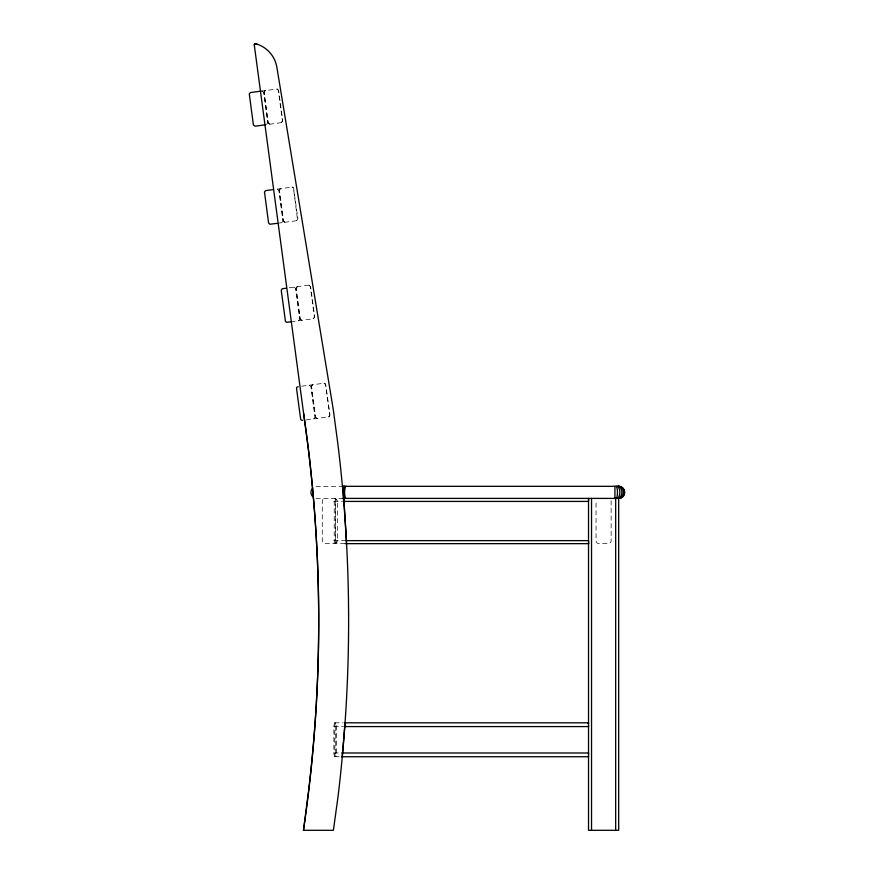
<?xml version="1.0" encoding="UTF-8"?>
<svg xmlns="http://www.w3.org/2000/svg" width="874" height="874" viewBox="0 0 874 874"><rect width="100%" height="100%" fill="white"/><g stroke="black" fill="none" stroke-linecap="round" stroke-linejoin="round"><path stroke-width="0.66" stroke-dasharray="4.37 3.28" d="M334.207 543.65L334.207 498.399M337.353 540.635L335.365 543.442L335.365 498.606L337.353 501.414L337.353 540.635A3.015 3.015 0 0 1 334.338 543.65M335.277 543.65L335.277 498.399M329.159 416.559L329.684 415.216L325.576 384.538L323.959 383.238M265.106 90.645L264.232 92.229L268.329 122.884L269.596 124.184M281.57 122.579L282.433 121.027L278.325 90.35L277.451 89.159M280.303 188.708L279.429 190.292L283.526 220.947L284.793 222.247M313.558 318.704L314.411 317.153L310.303 286.475L309.068 285.175M312.357 384.833L311.483 386.417L315.59 417.073L316.486 418.275M328.832 416.767L329.979 415.15L325.587 383.773L324.243 383.194L301.596 386.221M265.467 90.546L263.893 92.283L268.001 122.928L269.979 124.195M281.209 122.688L282.728 120.962L278.62 90.306L276.708 89.05M280.663 188.609L279.09 190.346L283.198 220.991L285.175 222.258M281.734 222.717L282.968 221.024L278.872 190.368L277.233 189.068M296.406 220.751L297.925 219.024L293.522 187.648L292.277 187.112L276.293 189.188M297.116 286.716L295.871 288.409L299.979 319.054L301.617 320.365M297.455 286.672L296.21 288.354L300.317 319.01L301.956 320.321M298.515 320.78L299.76 319.086L295.652 288.431L294.014 287.131M313.187 318.813L314.706 317.087L310.609 286.432L308.686 285.175M312.728 384.735L311.144 386.472L315.252 417.117L316.847 418.373M313.788 418.843L315.033 417.149L310.926 386.494L309.287 385.194M328.471 416.876L329.105 416.734M261.097 91.125L277.364 89.006M281.483 122.644L266.537 124.654L267.772 122.961L263.675 92.305L262.036 91.005M277.003 223.351L296.679 220.707L297.531 219.833L293.522 188.413L292.648 187.222M289.283 287.764L308.97 285.132M290.823 321.807L313.471 318.77M306.097 419.87L328.744 416.832M291.872 187.112L292.561 187.069M316.519 418.428L317.229 418.384M343.362 486.326L316.967 486.326A6.031 6.031 0 0 0 313.941 487.135M343.362 498.399L316.967 498.399A6.031 6.031 0 0 1 313.941 497.59M333.846 501.414L342.444 501.414M333.846 540.635L344.749 540.635M344.815 543.65L325.281 543.65A3.015 3.015 0 0 1 322.266 540.635L322.266 501.414A3.015 3.015 0 0 1 325.281 498.399M334.797 722.809L342.979 722.809M333.868 726.578A9.428 1.158 -90 0 1 335.725 726.578L335.725 752.984A9.428 1.158 -90 0 1 333.868 752.984L333.868 726.578L343.427 726.578M333.868 752.984L341.177 752.984M334.797 756.753L341.177 756.753M334.338 498.399A3.015 3.015 0 0 1 337.353 501.414M611.046 500.627A3.015 3.015 0 0 1 611.144 501.414L611.144 540.635A3.015 3.015 0 0 1 608.129 543.65L599.083 543.65A3.015 3.015 0 0 1 596.057 540.635L596.057 501.414A3.015 3.015 0 0 1 596.166 500.627M336.61 752.984L336.61 726.578A9.428 1.114 -90 0 0 334.818 726.578L334.818 752.984A9.428 1.114 -90 0 0 336.61 752.984"/><path stroke-width="1.31" d="M343.362 489.342L346.508 543.65M303.475 830.3L308.216 793.931A1433.699 1433.699 0 0 0 308.216 447.827L254.258 44.825L255.033 43.722L256.89 44.104A29.421 29.421 0 0 1 276.872 67.32L333.256 409.469L337.91 444.211A1463.611 1463.611 0 0 1 337.91 797.536L333.387 830.3L303.475 830.3A1440.56 1440.56 0 0 0 303.617 413.435M345.252 486.326L343.362 487.135L343.362 486.326L618.694 486.326A6.118 5.91 -90 0 1 622.725 488.096A6.009 5.801 -90 0 1 622.725 496.629A6.118 5.9 -90 0 1 618.563 498.399L342.379 498.399M614.925 498.399L614.925 486.326M345.012 722.809L342.226 756.753M588.628 499.283L588.519 501.414L343.384 501.414M343.362 487.692L343.733 487.135M344.476 486.326L343.493 486.326M254.88 43.776L254.258 44.825M343.362 486.534L343.875 486.326L343.362 495.711M261.097 91.125L250.51 92.546L249.276 93.846L253.384 124.895L255.022 126.195L265.609 124.774M272.502 189.702L265.707 190.608L264.472 191.909L268.58 222.957L269.837 224.257L277.003 223.351M286.322 288.158L282.127 288.77L281.253 290.365L285.459 321.392L286.617 322.32L290.823 321.807M298.198 386.679L296.81 387.313L296.526 388.427L300.634 419.083L301.202 420.077L302.699 420.328M346.104 540.635L588.519 540.635L588.628 542.776M345.099 543.65L588.879 543.65M344.334 722.809L588.344 722.809M344.367 726.578L588.519 726.578A9.428 1.114 -90 0 1 588.628 725.486M341.647 752.984L588.519 752.984A9.428 1.114 -90 0 0 588.628 754.076M341.614 756.753L588.344 756.753M255.361 43.7L256.89 44.104M343.493 498.399L344.476 498.399M345.252 498.399L343.362 497.033M615.678 498.399L615.678 830.3M591.534 498.399L591.534 830.3M588.519 498.399L588.519 830.3L618.694 830.3L618.694 498.399A6.042 6.031 -90 0 0 624.735 492.357A6.042 6.031 -90 0 0 618.694 486.315M587.984 723.257A9.428 1.158 90 0 1 588.519 722.918A9.428 1.158 -90 0 1 588.694 723.257M588.694 756.305A9.428 1.158 -90 0 1 587.984 756.305M618.191 498.399A6.118 5.299 -90 0 0 621.917 496.629A6.009 5.2 -90 0 0 621.917 488.096A6.118 5.299 -90 0 0 618.191 486.326M346.159 498.399A6.118 1.551 -90 0 1 345.077 496.629A5.998 1.519 -90 0 1 345.077 488.096A6.118 1.551 -90 0 1 346.159 486.326M617.59 498.399A6.118 4.326 -90 0 0 620.627 496.629A6.009 4.25 -90 0 0 620.627 488.096A6.118 4.326 -90 0 0 617.59 486.326M616.804 498.399A6.118 3.059 -90 0 0 618.956 496.629A6.009 3.004 -90 0 0 618.956 488.096A6.118 3.059 -90 0 0 616.804 486.326M615.897 486.326A6.118 1.584 -90 0 1 617.011 488.096A6.009 1.551 -90 0 1 617.011 496.629A6.118 1.584 -90 0 1 615.897 498.399M312.695 496.629A6.031 6.031 0 0 1 312.695 488.096"/></g></svg>
